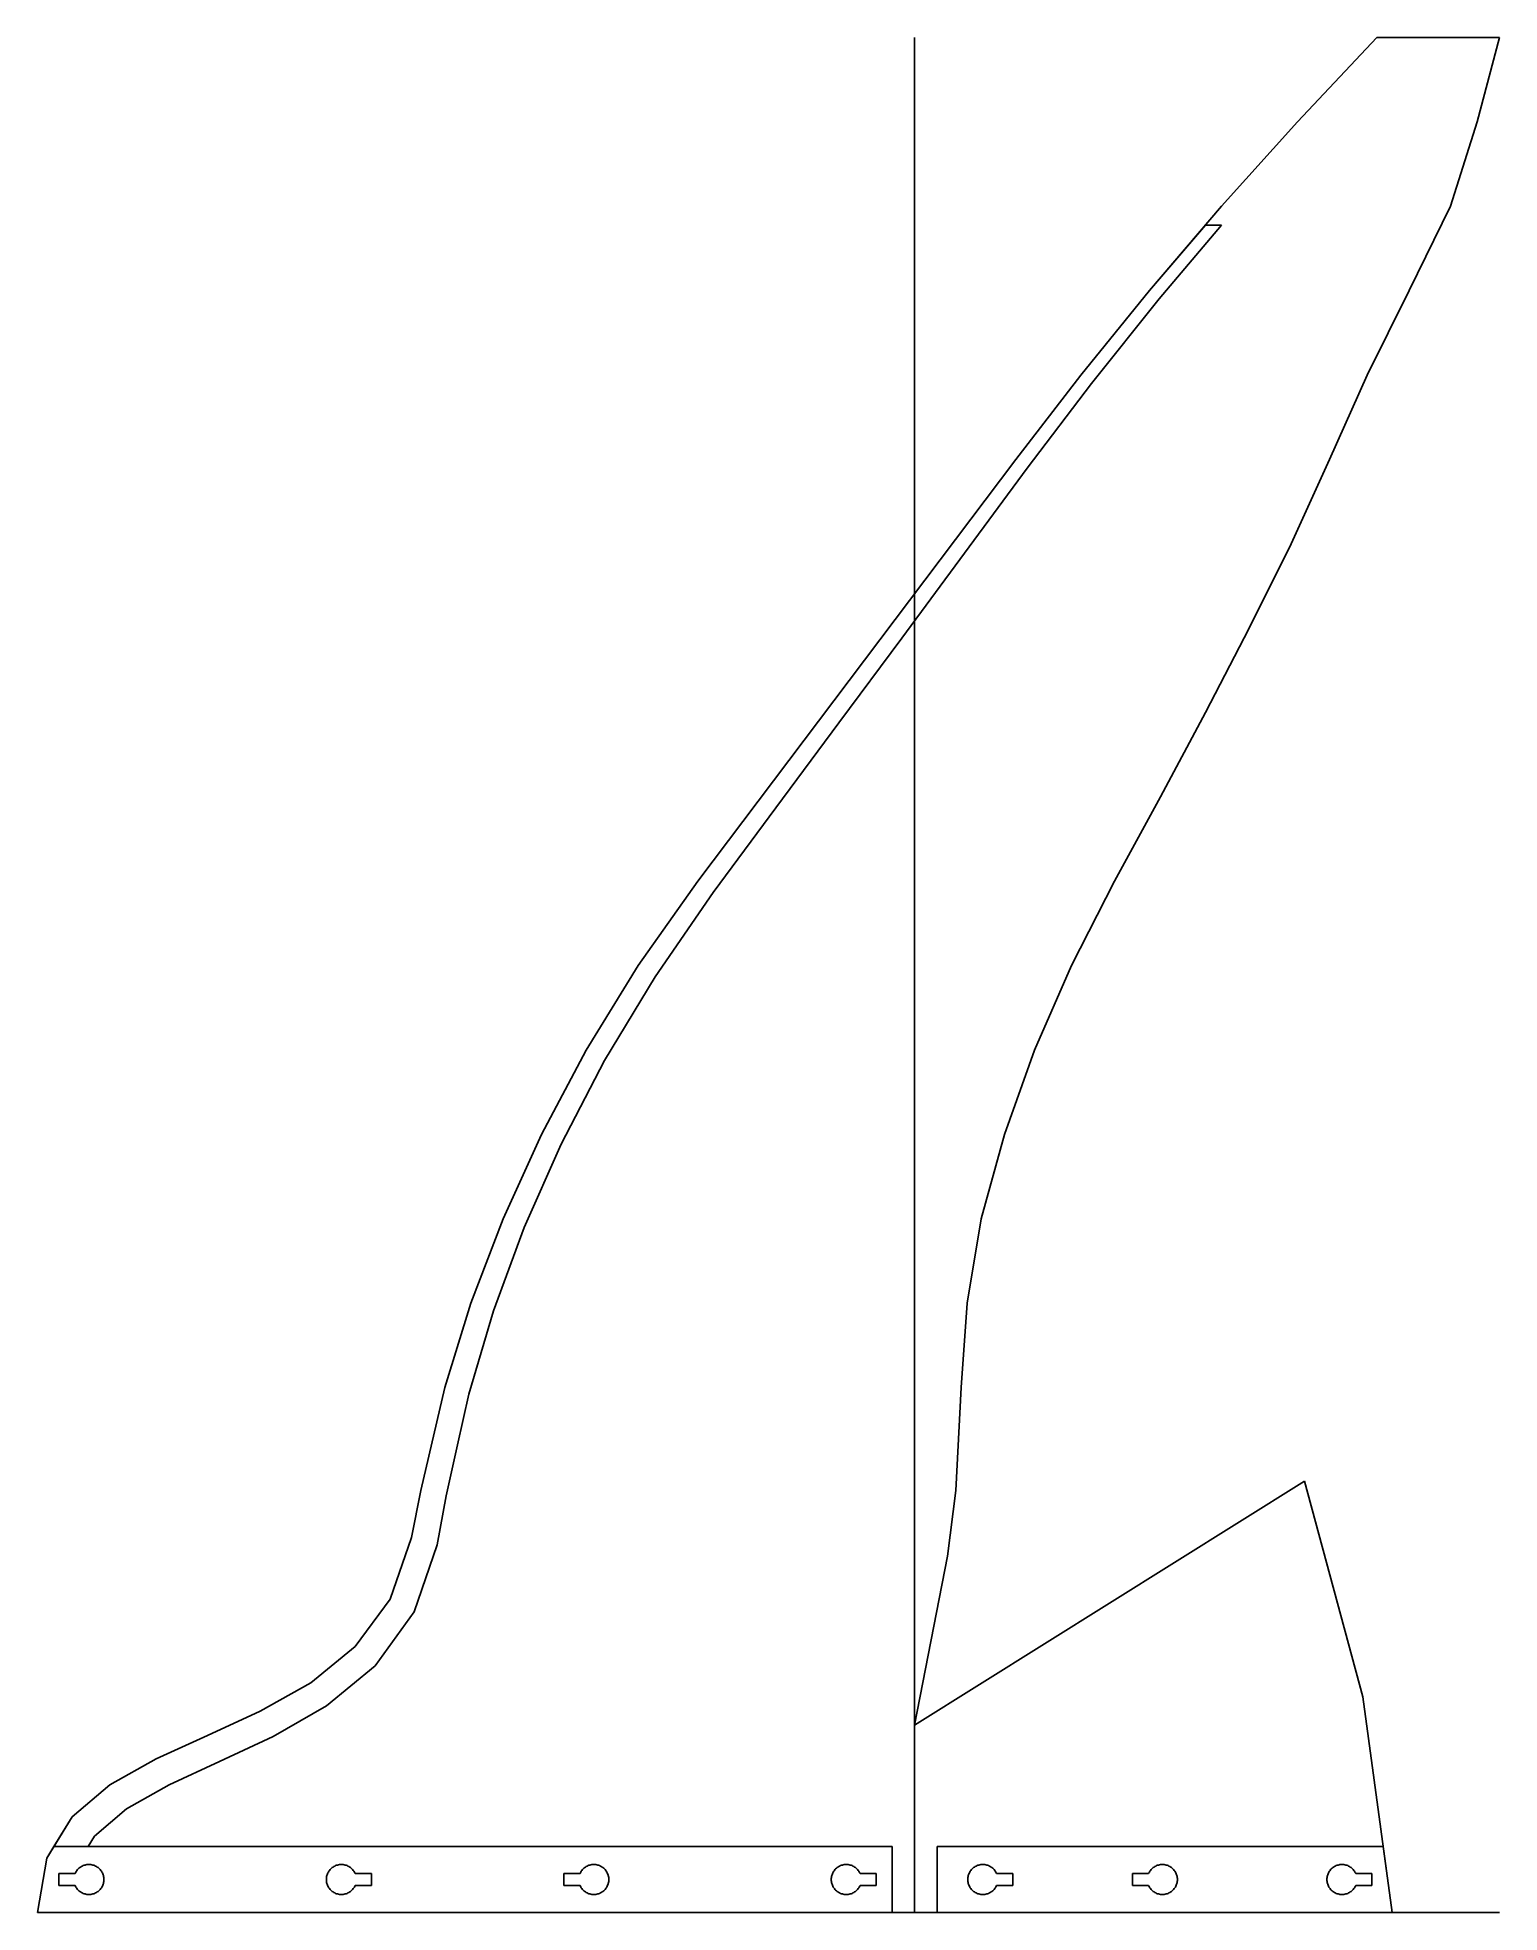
# Model space of a CAD drawing. Header units: millimetres. Extents: x -22 to 75, y 0 to 125.
import ezdxf

# ---------------------------------------------------------------- set-up
doc = ezdxf.new("R2010")
doc.units = ezdxf.units.MM
for name, color, linetype in [('HINGE_FOLD', 3, 'CONTINUOUS'), ('KEYS', 3, 'CONTINUOUS'), ('OUTLINE', 7, 'CONTINUOUS'), ('RAISED_B', 3, 'CONTINUOUS'), ('RAISED_S', 4, 'CONTINUOUS'), ('ROOT_EDGE', 5, 'CONTINUOUS')]:
    doc.layers.add(name, color=color, linetype=linetype)

msp = doc.modelspace()

# ---------------------------------------------------------------- linework, layer by layer
at = {"layer": 'HINGE_FOLD'}
msp.add_line((35.95341, 0), (35.95341, 125), dxfattribs=at)
at = {"layer": 'KEYS'}
for p, q in [((-19.99206, 2.6), (-21.07554, 2.6)), ((-21.07554, 2.6), (-21.07554, 1.8)), ((-19.97241, 2.64229), (-19.99206, 2.6)), ((-19.94157, 2.7), (-19.97241, 2.64229)), ((-19.90701, 2.75557), (-19.94157, 2.7)), ((-19.86889, 2.80876), (-19.90701, 2.75557)), ((-19.82738, 2.85935), (-19.86889, 2.80876)), ((-19.78265, 2.90711), (-19.82738, 2.85935)), ((-19.73489, 2.95184), (-19.78265, 2.90711)), ((-19.6843, 2.99335), (-19.73489, 2.95184)), ((-19.63111, 3.03147), (-19.6843, 2.99335)), ((-19.57554, 3.06602), (-19.63111, 3.03147)), ((-19.51783, 3.09687), (-19.57554, 3.06602)), ((-19.45822, 3.12388), (-19.51783, 3.09687)), ((-19.39698, 3.14693), (-19.45822, 3.12388)), ((-19.33436, 3.16593), (-19.39698, 3.14693)), ((-19.27063, 3.18078), (-19.33436, 3.16593)), ((-19.20607, 3.19144), (-19.27063, 3.18078)), ((-19.14094, 3.19786), (-19.20607, 3.19144)), ((-19.07554, 3.2), (-19.14094, 3.19786)), ((-19.01014, 3.19786), (-19.07554, 3.2)), ((-18.94501, 3.19144), (-19.01014, 3.19786)), ((-18.88045, 3.18078), (-18.94501, 3.19144)), ((-18.81672, 3.16593), (-18.88045, 3.18078)), ((-18.7541, 3.14693), (-18.81672, 3.16593)), ((-18.69286, 3.12388), (-18.7541, 3.14693)), ((-18.63325, 3.09687), (-18.69286, 3.12388)), ((-18.57554, 3.06602), (-18.63325, 3.09687)), ((-18.51997, 3.03147), (-18.57554, 3.06602)), ((-18.46678, 2.99335), (-18.51997, 3.03147)), ((-18.4162, 2.95184), (-18.46678, 2.99335)), ((-18.36843, 2.90711), (-18.4162, 2.95184)), ((-18.3237, 2.85935), (-18.36843, 2.90711)), ((-18.28219, 2.80876), (-18.3237, 2.85935)), ((-18.24407, 2.75557), (-18.28219, 2.80876)), ((-18.20952, 2.7), (-18.24407, 2.75557)), ((-18.17867, 2.64229), (-18.20952, 2.7)), ((-18.15166, 2.58268), (-18.17867, 2.64229)), ((-18.12861, 2.52144), (-18.15166, 2.58268)), ((-18.10962, 2.45882), (-18.12861, 2.52144)), ((-3.19615, 2.52144), (-3.21515, 2.45882)), ((-3.1731, 2.58268), (-3.19615, 2.52144)), ((-3.1461, 2.64229), (-3.1731, 2.58268)), ((-3.11525, 2.7), (-3.1461, 2.64229)), ((-3.08069, 2.75557), (-3.11525, 2.7)), ((-3.04258, 2.80876), (-3.08069, 2.75557)), ((-3.00106, 2.85935), (-3.04258, 2.80876)), ((-2.95633, 2.90711), (-3.00106, 2.85935)), ((-2.90857, 2.95184), (-2.95633, 2.90711)), ((-2.85798, 2.99335), (-2.90857, 2.95184)), ((-2.80479, 3.03147), (-2.85798, 2.99335)), ((-2.74922, 3.06602), (-2.80479, 3.03147)), ((-2.69151, 3.09687), (-2.74922, 3.06602)), ((-2.63191, 3.12388), (-2.69151, 3.09687)), ((-2.57066, 3.14693), (-2.63191, 3.12388)), ((-2.50804, 3.16593), (-2.57066, 3.14693)), ((-2.44431, 3.18078), (-2.50804, 3.16593)), ((-2.37975, 3.19144), (-2.44431, 3.18078)), ((-2.31463, 3.19786), (-2.37975, 3.19144)), ((-2.24922, 3.2), (-2.31463, 3.19786)), ((-2.18382, 3.19786), (-2.24922, 3.2)), ((-2.1187, 3.19144), (-2.18382, 3.19786)), ((-2.05413, 3.18078), (-2.1187, 3.19144)), ((-1.9904, 3.16593), (-2.05413, 3.18078)), ((-1.92778, 3.14693), (-1.9904, 3.16593)), ((-1.86654, 3.12388), (-1.92778, 3.14693)), ((-1.80693, 3.09687), (-1.86654, 3.12388)), ((-1.74922, 3.06602), (-1.80693, 3.09687)), ((-1.69365, 3.03147), (-1.74922, 3.06602)), ((-1.64046, 2.99335), (-1.69365, 3.03147)), ((-1.58988, 2.95184), (-1.64046, 2.99335)), ((-1.54212, 2.90711), (-1.58988, 2.95184)), ((-1.49738, 2.85935), (-1.54212, 2.90711)), ((-1.45587, 2.80876), (-1.49738, 2.85935)), ((-1.41775, 2.75557), (-1.45587, 2.80876)), ((-1.3832, 2.7), (-1.41775, 2.75557)), ((-1.35235, 2.64229), (-1.3832, 2.7)), ((-1.33271, 2.6), (-1.35235, 2.64229)), ((-0.24922, 2.6), (-1.33271, 2.6)), ((-0.24922, 1.8), (-0.24922, 2.6)), ((13.66058, 2.6), (12.57709, 2.6)), ((12.57709, 2.6), (12.57709, 1.8)), ((13.68022, 2.64229), (13.66058, 2.6)), ((13.71107, 2.7), (13.68022, 2.64229)), ((13.74562, 2.75557), (13.71107, 2.7)), ((13.78374, 2.80876), (13.74562, 2.75557)), ((13.82525, 2.85935), (13.78374, 2.80876)), ((13.86999, 2.90711), (13.82525, 2.85935)), ((13.91775, 2.95184), (13.86999, 2.90711)), ((13.96833, 2.99335), (13.91775, 2.95184)), ((14.02152, 3.03147), (13.96833, 2.99335)), ((14.07709, 3.06602), (14.02152, 3.03147)), ((14.13481, 3.09687), (14.07709, 3.06602)), ((14.19441, 3.12388), (14.13481, 3.09687)), ((14.25565, 3.14693), (14.19441, 3.12388)), ((14.31828, 3.16593), (14.25565, 3.14693)), ((14.382, 3.18078), (14.31828, 3.16593)), ((14.44657, 3.19144), (14.382, 3.18078)), ((14.51169, 3.19786), (14.44657, 3.19144)), ((14.57709, 3.2), (14.51169, 3.19786)), ((14.6425, 3.19786), (14.57709, 3.2)), ((14.70762, 3.19144), (14.6425, 3.19786)), ((14.77218, 3.18078), (14.70762, 3.19144)), ((14.83591, 3.16593), (14.77218, 3.18078)), ((14.89853, 3.14693), (14.83591, 3.16593)), ((14.95978, 3.12388), (14.89853, 3.14693)), ((15.01938, 3.09687), (14.95978, 3.12388)), ((15.07709, 3.06602), (15.01938, 3.09687)), ((15.13266, 3.03147), (15.07709, 3.06602)), ((15.18586, 2.99335), (15.13266, 3.03147)), ((15.23644, 2.95184), (15.18586, 2.99335)), ((15.2842, 2.90711), (15.23644, 2.95184)), ((15.32893, 2.85935), (15.2842, 2.90711)), ((15.37045, 2.80876), (15.32893, 2.85935)), ((15.40856, 2.75557), (15.37045, 2.80876)), ((15.44312, 2.7), (15.40856, 2.75557)), ((15.47397, 2.64229), (15.44312, 2.7)), ((15.50097, 2.58268), (15.47397, 2.64229)), ((15.52402, 2.52144), (15.50097, 2.58268)), ((15.54302, 2.45882), (15.52402, 2.52144)), ((30.45648, 2.52144), (30.43749, 2.45882)), ((30.47953, 2.58268), (30.45648, 2.52144)), ((30.50654, 2.64229), (30.47953, 2.58268)), ((30.53739, 2.7), (30.50654, 2.64229)), ((30.57194, 2.75557), (30.53739, 2.7)), ((30.61006, 2.80876), (30.57194, 2.75557)), ((30.65157, 2.85935), (30.61006, 2.80876)), ((30.69631, 2.90711), (30.65157, 2.85935)), ((30.74407, 2.95184), (30.69631, 2.90711)), ((30.79465, 2.99335), (30.74407, 2.95184)), ((30.84784, 3.03147), (30.79465, 2.99335)), ((30.90341, 3.06602), (30.84784, 3.03147)), ((30.96112, 3.09687), (30.90341, 3.06602)), ((31.02073, 3.12388), (30.96112, 3.09687)), ((31.08197, 3.14693), (31.02073, 3.12388)), ((31.14459, 3.16593), (31.08197, 3.14693)), ((31.20832, 3.18078), (31.14459, 3.16593)), ((31.27289, 3.19144), (31.20832, 3.18078)), ((31.33801, 3.19786), (31.27289, 3.19144)), ((31.40341, 3.2), (31.33801, 3.19786)), ((31.46882, 3.19786), (31.40341, 3.2)), ((31.53394, 3.19144), (31.46882, 3.19786)), ((31.5985, 3.18078), (31.53394, 3.19144)), ((31.66223, 3.16593), (31.5985, 3.18078)), ((31.72485, 3.14693), (31.66223, 3.16593)), ((31.7861, 3.12388), (31.72485, 3.14693)), ((31.8457, 3.09687), (31.7861, 3.12388)), ((31.90341, 3.06602), (31.8457, 3.09687)), ((31.95898, 3.03147), (31.90341, 3.06602)), ((32.01217, 2.99335), (31.95898, 3.03147)), ((32.06276, 2.95184), (32.01217, 2.99335)), ((32.11052, 2.90711), (32.06276, 2.95184)), ((32.15525, 2.85935), (32.11052, 2.90711)), ((32.19677, 2.80876), (32.15525, 2.85935)), ((32.23488, 2.75557), (32.19677, 2.80876)), ((32.26944, 2.7), (32.23488, 2.75557)), ((32.30029, 2.64229), (32.26944, 2.7)), ((32.31993, 2.6), (32.30029, 2.64229)), ((33.40341, 2.6), (32.31993, 2.6)), ((33.40341, 1.8), (33.40341, 2.6)), ((39.55648, 2.52144), (39.53749, 2.45882)), ((39.57953, 2.58268), (39.55648, 2.52144)), ((39.60654, 2.64229), (39.57953, 2.58268)), ((39.63739, 2.7), (39.60654, 2.64229)), ((39.67194, 2.75557), (39.63739, 2.7)), ((39.71006, 2.80876), (39.67194, 2.75557)), ((39.75157, 2.85935), (39.71006, 2.80876)), ((39.79631, 2.90711), (39.75157, 2.85935)), ((39.84407, 2.95184), (39.79631, 2.90711)), ((39.89465, 2.99335), (39.84407, 2.95184)), ((39.94784, 3.03147), (39.89465, 2.99335)), ((40.00341, 3.06602), (39.94784, 3.03147)), ((40.06112, 3.09687), (40.00341, 3.06602)), ((40.12073, 3.12388), (40.06112, 3.09687)), ((40.18197, 3.14693), (40.12073, 3.12388)), ((40.24459, 3.16593), (40.18197, 3.14693)), ((40.30832, 3.18078), (40.24459, 3.16593)), ((40.37289, 3.19144), (40.30832, 3.18078)), ((40.43801, 3.19786), (40.37289, 3.19144)), ((40.50341, 3.2), (40.43801, 3.19786)), ((40.56882, 3.19786), (40.50341, 3.2)), ((40.63394, 3.19144), (40.56882, 3.19786)), ((40.6985, 3.18078), (40.63394, 3.19144)), ((40.76223, 3.16593), (40.6985, 3.18078)), ((40.82485, 3.14693), (40.76223, 3.16593)), ((40.8861, 3.12388), (40.82485, 3.14693)), ((40.9457, 3.09687), (40.8861, 3.12388)), ((41.00341, 3.06602), (40.9457, 3.09687)), ((41.05898, 3.03147), (41.00341, 3.06602)), ((41.11217, 2.99335), (41.05898, 3.03147)), ((41.16276, 2.95184), (41.11217, 2.99335)), ((41.21052, 2.90711), (41.16276, 2.95184)), ((41.25525, 2.85935), (41.21052, 2.90711)), ((41.29677, 2.80876), (41.25525, 2.85935)), ((41.33488, 2.75557), (41.29677, 2.80876)), ((41.36944, 2.7), (41.33488, 2.75557)), ((41.40029, 2.64229), (41.36944, 2.7)), ((41.41993, 2.6), (41.40029, 2.64229)), ((42.50341, 2.6), (41.41993, 2.6)), ((42.50341, 1.8), (42.50341, 2.6)), ((51.55527, 2.6), (50.47178, 2.6)), ((50.47178, 2.6), (50.47178, 1.8)), ((51.57491, 2.64229), (51.55527, 2.6)), ((51.60576, 2.7), (51.57491, 2.64229)), ((51.64032, 2.75557), (51.60576, 2.7)), ((51.67843, 2.80876), (51.64032, 2.75557)), ((51.71994, 2.85935), (51.67843, 2.80876)), ((51.76468, 2.90711), (51.71994, 2.85935)), ((51.81244, 2.95184), (51.76468, 2.90711)), ((51.86302, 2.99335), (51.81244, 2.95184)), ((51.91622, 3.03147), (51.86302, 2.99335)), ((51.97178, 3.06602), (51.91622, 3.03147)), ((52.0295, 3.09687), (51.97178, 3.06602)), ((52.0891, 3.12388), (52.0295, 3.09687)), ((52.15035, 3.14693), (52.0891, 3.12388)), ((52.21297, 3.16593), (52.15035, 3.14693)), ((52.27669, 3.18078), (52.21297, 3.16593)), ((52.34126, 3.19144), (52.27669, 3.18078)), ((52.40638, 3.19786), (52.34126, 3.19144)), ((52.47178, 3.2), (52.40638, 3.19786)), ((52.53719, 3.19786), (52.47178, 3.2)), ((52.60231, 3.19144), (52.53719, 3.19786)), ((52.66687, 3.18078), (52.60231, 3.19144)), ((52.7306, 3.16593), (52.66687, 3.18078)), ((52.79322, 3.14693), (52.7306, 3.16593)), ((52.85447, 3.12388), (52.79322, 3.14693)), ((52.91407, 3.09687), (52.85447, 3.12388)), ((52.97178, 3.06602), (52.91407, 3.09687)), ((53.02736, 3.03147), (52.97178, 3.06602)), ((53.08055, 2.99335), (53.02736, 3.03147)), ((53.13113, 2.95184), (53.08055, 2.99335)), ((53.17889, 2.90711), (53.13113, 2.95184)), ((53.22362, 2.85935), (53.17889, 2.90711)), ((53.26514, 2.80876), (53.22362, 2.85935)), ((53.30326, 2.75557), (53.26514, 2.80876)), ((53.33781, 2.7), (53.30326, 2.75557)), ((53.36866, 2.64229), (53.33781, 2.7)), ((53.39567, 2.58268), (53.36866, 2.64229)), ((53.41871, 2.52144), (53.39567, 2.58268)), ((53.43771, 2.45882), (53.41871, 2.52144)), ((63.49323, 2.52144), (63.47423, 2.45882)), ((63.51628, 2.58268), (63.49323, 2.52144)), ((63.54328, 2.64229), (63.51628, 2.58268)), ((63.57413, 2.7), (63.54328, 2.64229)), ((63.60869, 2.75557), (63.57413, 2.7)), ((63.6468, 2.80876), (63.60869, 2.75557)), ((63.68832, 2.85935), (63.6468, 2.80876)), ((63.73305, 2.90711), (63.68832, 2.85935)), ((63.78081, 2.95184), (63.73305, 2.90711)), ((63.8314, 2.99335), (63.78081, 2.95184)), ((63.88459, 3.03147), (63.8314, 2.99335)), ((63.94016, 3.06602), (63.88459, 3.03147)), ((63.99787, 3.09687), (63.94016, 3.06602)), ((64.05747, 3.12388), (63.99787, 3.09687)), ((64.11872, 3.14693), (64.05747, 3.12388)), ((64.18134, 3.16593), (64.11872, 3.14693)), ((64.24507, 3.18078), (64.18134, 3.16593)), ((64.30963, 3.19144), (64.24507, 3.18078)), ((64.37475, 3.19786), (64.30963, 3.19144)), ((64.44016, 3.2), (64.37475, 3.19786)), ((64.50556, 3.19786), (64.44016, 3.2)), ((64.57068, 3.19144), (64.50556, 3.19786)), ((64.63525, 3.18078), (64.57068, 3.19144)), ((64.69898, 3.16593), (64.63525, 3.18078)), ((64.7616, 3.14693), (64.69898, 3.16593)), ((64.82284, 3.12388), (64.7616, 3.14693)), ((64.88245, 3.09687), (64.82284, 3.12388)), ((64.94016, 3.06602), (64.88245, 3.09687)), ((64.99573, 3.03147), (64.94016, 3.06602)), ((65.04892, 2.99335), (64.99573, 3.03147)), ((65.0995, 2.95184), (65.04892, 2.99335)), ((65.14726, 2.90711), (65.0995, 2.95184)), ((65.192, 2.85935), (65.14726, 2.90711)), ((65.23351, 2.80876), (65.192, 2.85935)), ((65.27163, 2.75557), (65.23351, 2.80876)), ((65.30618, 2.7), (65.27163, 2.75557)), ((65.33703, 2.64229), (65.30618, 2.7)), ((65.35667, 2.6), (65.33703, 2.64229)), ((66.44016, 2.6), (65.35667, 2.6)), ((66.44016, 1.8), (66.44016, 2.6)), ((-21.07554, 1.8), (-19.99206, 1.8)), ((-19.99206, 1.8), (-19.97241, 1.75771)), ((-19.97241, 1.75771), (-19.94157, 1.7)), ((-19.94157, 1.7), (-19.90701, 1.64443)), ((-19.90701, 1.64443), (-19.86889, 1.59124)), ((-19.86889, 1.59124), (-19.82738, 1.54065)), ((-19.82738, 1.54065), (-19.78265, 1.49289)), ((-19.78265, 1.49289), (-19.73489, 1.44816)), ((-19.73489, 1.44816), (-19.6843, 1.40665)), ((-19.6843, 1.40665), (-19.63111, 1.36853)), ((-19.63111, 1.36853), (-19.57554, 1.33397)), ((-19.57554, 1.33397), (-19.51783, 1.30313)), ((-19.51783, 1.30313), (-19.45822, 1.27612)), ((-19.45822, 1.27612), (-19.39698, 1.25307)), ((-19.39698, 1.25307), (-19.33436, 1.23407)), ((-18.81672, 1.23407), (-18.7541, 1.25307)), ((-18.7541, 1.25307), (-18.69286, 1.27612)), ((-18.69286, 1.27612), (-18.63325, 1.30313)), ((-18.63325, 1.30313), (-18.57554, 1.33397)), ((-18.57554, 1.33397), (-18.51997, 1.36853)), ((-18.51997, 1.36853), (-18.46678, 1.40665)), ((-18.46678, 1.40665), (-18.4162, 1.44816)), ((-18.4162, 1.44816), (-18.36843, 1.49289)), ((-18.36843, 1.49289), (-18.3237, 1.54065)), ((-18.3237, 1.54065), (-18.28219, 1.59124)), ((-18.28219, 1.59124), (-18.24407, 1.64443)), ((-18.24407, 1.64443), (-18.20952, 1.7)), ((-18.20952, 1.7), (-18.17867, 1.75771)), ((-18.17867, 1.75771), (-18.15166, 1.81732)), ((-18.15166, 1.81732), (-18.12861, 1.87856)), ((-18.12861, 1.87856), (-18.10962, 1.94118)), ((-18.09476, 2.39509), (-18.10962, 2.45882)), ((-18.10962, 1.94118), (-18.09476, 2.00491)), ((-18.0841, 2.33053), (-18.09476, 2.39509)), ((-18.09476, 2.00491), (-18.0841, 2.06947)), ((-18.07768, 2.2654), (-18.0841, 2.33053)), ((-18.0841, 2.06947), (-18.07768, 2.1346)), ((-18.07554, 2.2), (-18.07768, 2.2654)), ((-18.07768, 2.1346), (-18.07554, 2.2)), ((-3.24708, 2.2654), (-3.24922, 2.2)), ((-3.24922, 2.2), (-3.24708, 2.1346)), ((-3.24067, 2.33053), (-3.24708, 2.2654)), ((-3.24708, 2.1346), (-3.24067, 2.06947)), ((-3.23001, 2.39509), (-3.24067, 2.33053)), ((-3.24067, 2.06947), (-3.23001, 2.00491)), ((-3.21515, 2.45882), (-3.23001, 2.39509)), ((-3.23001, 2.00491), (-3.21515, 1.94118)), ((-3.21515, 1.94118), (-3.19615, 1.87856)), ((-3.19615, 1.87856), (-3.1731, 1.81732)), ((-3.1731, 1.81732), (-3.1461, 1.75771)), ((-3.1461, 1.75771), (-3.11525, 1.7)), ((-3.11525, 1.7), (-3.08069, 1.64443)), ((-3.08069, 1.64443), (-3.04258, 1.59124)), ((-3.04258, 1.59124), (-3.00106, 1.54065)), ((-3.00106, 1.54065), (-2.95633, 1.49289)), ((-2.95633, 1.49289), (-2.90857, 1.44816)), ((-2.90857, 1.44816), (-2.85798, 1.40665)), ((-2.85798, 1.40665), (-2.80479, 1.36853)), ((-2.80479, 1.36853), (-2.74922, 1.33397)), ((-2.74922, 1.33397), (-2.69151, 1.30313)), ((-2.69151, 1.30313), (-2.63191, 1.27612)), ((-2.63191, 1.27612), (-2.57066, 1.25307)), ((-2.57066, 1.25307), (-2.50804, 1.23407)), ((-1.9904, 1.23407), (-1.92778, 1.25307)), ((-1.92778, 1.25307), (-1.86654, 1.27612)), ((-1.86654, 1.27612), (-1.80693, 1.30313)), ((-1.80693, 1.30313), (-1.74922, 1.33397)), ((-1.74922, 1.33397), (-1.69365, 1.36853)), ((-1.69365, 1.36853), (-1.64046, 1.40665)), ((-1.64046, 1.40665), (-1.58988, 1.44816)), ((-1.58988, 1.44816), (-1.54212, 1.49289)), ((-1.54212, 1.49289), (-1.49738, 1.54065)), ((-1.49738, 1.54065), (-1.45587, 1.59124)), ((-1.45587, 1.59124), (-1.41775, 1.64443)), ((-1.41775, 1.64443), (-1.3832, 1.7)), ((-1.3832, 1.7), (-1.35235, 1.75771)), ((-1.35235, 1.75771), (-1.33271, 1.8)), ((-1.33271, 1.8), (-0.24922, 1.8)), ((12.57709, 1.8), (13.66058, 1.8)), ((13.66058, 1.8), (13.68022, 1.75771)), ((13.68022, 1.75771), (13.71107, 1.7)), ((13.71107, 1.7), (13.74562, 1.64443)), ((13.74562, 1.64443), (13.78374, 1.59124)), ((13.78374, 1.59124), (13.82525, 1.54065)), ((13.82525, 1.54065), (13.86999, 1.49289)), ((13.86999, 1.49289), (13.91775, 1.44816)), ((13.91775, 1.44816), (13.96833, 1.40665)), ((13.96833, 1.40665), (14.02152, 1.36853)), ((14.02152, 1.36853), (14.07709, 1.33397)), ((14.07709, 1.33397), (14.13481, 1.30313)), ((14.13481, 1.30313), (14.19441, 1.27612)), ((14.19441, 1.27612), (14.25565, 1.25307)), ((14.25565, 1.25307), (14.31828, 1.23407)), ((14.83591, 1.23407), (14.89853, 1.25307)), ((14.89853, 1.25307), (14.95978, 1.27612)), ((14.95978, 1.27612), (15.01938, 1.30313)), ((15.01938, 1.30313), (15.07709, 1.33397)), ((15.07709, 1.33397), (15.13266, 1.36853)), ((15.13266, 1.36853), (15.18586, 1.40665)), ((15.18586, 1.40665), (15.23644, 1.44816)), ((15.23644, 1.44816), (15.2842, 1.49289)), ((15.2842, 1.49289), (15.32893, 1.54065)), ((15.32893, 1.54065), (15.37045, 1.59124)), ((15.37045, 1.59124), (15.40856, 1.64443)), ((15.40856, 1.64443), (15.44312, 1.7)), ((15.44312, 1.7), (15.47397, 1.75771)), ((15.47397, 1.75771), (15.50097, 1.81732)), ((15.50097, 1.81732), (15.52402, 1.87856)), ((15.52402, 1.87856), (15.54302, 1.94118)), ((15.55788, 2.39509), (15.54302, 2.45882)), ((15.54302, 1.94118), (15.55788, 2.00491)), ((15.56854, 2.33053), (15.55788, 2.39509)), ((15.55788, 2.00491), (15.56854, 2.06947)), ((15.57495, 2.2654), (15.56854, 2.33053)), ((15.56854, 2.06947), (15.57495, 2.1346)), ((15.57709, 2.2), (15.57495, 2.2654)), ((15.57495, 2.1346), (15.57709, 2.2)), ((30.40555, 2.2654), (30.40341, 2.2)), ((30.40341, 2.2), (30.40555, 2.1346)), ((30.41197, 2.33053), (30.40555, 2.2654)), ((30.40555, 2.1346), (30.41197, 2.06947)), ((30.42263, 2.39509), (30.41197, 2.33053)), ((30.41197, 2.06947), (30.42263, 2.00491)), ((30.43749, 2.45882), (30.42263, 2.39509)), ((30.42263, 2.00491), (30.43749, 1.94118)), ((30.43749, 1.94118), (30.45648, 1.87856)), ((30.45648, 1.87856), (30.47953, 1.81732)), ((30.47953, 1.81732), (30.50654, 1.75771)), ((30.50654, 1.75771), (30.53739, 1.7)), ((30.53739, 1.7), (30.57194, 1.64443)), ((30.57194, 1.64443), (30.61006, 1.59124)), ((30.61006, 1.59124), (30.65157, 1.54065)), ((30.65157, 1.54065), (30.69631, 1.49289)), ((30.69631, 1.49289), (30.74407, 1.44816)), ((30.74407, 1.44816), (30.79465, 1.40665)), ((30.79465, 1.40665), (30.84784, 1.36853)), ((30.84784, 1.36853), (30.90341, 1.33397)), ((30.90341, 1.33397), (30.96112, 1.30313)), ((30.96112, 1.30313), (31.02073, 1.27612)), ((31.02073, 1.27612), (31.08197, 1.25307)), ((31.08197, 1.25307), (31.14459, 1.23407)), ((31.66223, 1.23407), (31.72485, 1.25307)), ((31.72485, 1.25307), (31.7861, 1.27612)), ((31.7861, 1.27612), (31.8457, 1.30313)), ((31.8457, 1.30313), (31.90341, 1.33397)), ((31.90341, 1.33397), (31.95898, 1.36853)), ((31.95898, 1.36853), (32.01217, 1.40665)), ((32.01217, 1.40665), (32.06276, 1.44816)), ((32.06276, 1.44816), (32.11052, 1.49289)), ((32.11052, 1.49289), (32.15525, 1.54065)), ((32.15525, 1.54065), (32.19677, 1.59124)), ((32.19677, 1.59124), (32.23488, 1.64443)), ((32.23488, 1.64443), (32.26944, 1.7)), ((32.26944, 1.7), (32.30029, 1.75771)), ((32.30029, 1.75771), (32.31993, 1.8)), ((32.31993, 1.8), (33.40341, 1.8)), ((39.50555, 2.2654), (39.50341, 2.2)), ((39.50341, 2.2), (39.50555, 2.1346)), ((39.51197, 2.33053), (39.50555, 2.2654)), ((39.50555, 2.1346), (39.51197, 2.06947)), ((39.52263, 2.39509), (39.51197, 2.33053)), ((39.51197, 2.06947), (39.52263, 2.00491)), ((39.53749, 2.45882), (39.52263, 2.39509)), ((39.52263, 2.00491), (39.53749, 1.94118)), ((39.53749, 1.94118), (39.55648, 1.87856)), ((39.55648, 1.87856), (39.57953, 1.81732)), ((39.57953, 1.81732), (39.60654, 1.75771)), ((39.60654, 1.75771), (39.63739, 1.7)), ((39.63739, 1.7), (39.67194, 1.64443)), ((39.67194, 1.64443), (39.71006, 1.59124)), ((39.71006, 1.59124), (39.75157, 1.54065)), ((39.75157, 1.54065), (39.79631, 1.49289)), ((39.79631, 1.49289), (39.84407, 1.44816)), ((39.84407, 1.44816), (39.89465, 1.40665)), ((39.89465, 1.40665), (39.94784, 1.36853)), ((39.94784, 1.36853), (40.00341, 1.33397)), ((40.00341, 1.33397), (40.06112, 1.30313)), ((40.06112, 1.30313), (40.12073, 1.27612)), ((40.12073, 1.27612), (40.18197, 1.25307)), ((40.18197, 1.25307), (40.24459, 1.23407)), ((40.76223, 1.23407), (40.82485, 1.25307)), ((40.82485, 1.25307), (40.8861, 1.27612)), ((40.8861, 1.27612), (40.9457, 1.30313)), ((40.9457, 1.30313), (41.00341, 1.33397)), ((41.00341, 1.33397), (41.05898, 1.36853)), ((41.05898, 1.36853), (41.11217, 1.40665)), ((41.11217, 1.40665), (41.16276, 1.44816)), ((41.16276, 1.44816), (41.21052, 1.49289)), ((41.21052, 1.49289), (41.25525, 1.54065)), ((41.25525, 1.54065), (41.29677, 1.59124)), ((41.29677, 1.59124), (41.33488, 1.64443)), ((41.33488, 1.64443), (41.36944, 1.7)), ((41.36944, 1.7), (41.40029, 1.75771)), ((41.40029, 1.75771), (41.41993, 1.8)), ((41.41993, 1.8), (42.50341, 1.8)), ((50.47178, 1.8), (51.55527, 1.8)), ((51.55527, 1.8), (51.57491, 1.75771)), ((51.57491, 1.75771), (51.60576, 1.7)), ((51.60576, 1.7), (51.64032, 1.64443)), ((51.64032, 1.64443), (51.67843, 1.59124)), ((51.67843, 1.59124), (51.71994, 1.54065)), ((51.71994, 1.54065), (51.76468, 1.49289)), ((51.76468, 1.49289), (51.81244, 1.44816)), ((51.81244, 1.44816), (51.86302, 1.40665)), ((51.86302, 1.40665), (51.91622, 1.36853)), ((51.91622, 1.36853), (51.97178, 1.33397)), ((51.97178, 1.33397), (52.0295, 1.30313)), ((52.0295, 1.30313), (52.0891, 1.27612)), ((52.0891, 1.27612), (52.15035, 1.25307)), ((52.15035, 1.25307), (52.21297, 1.23407)), ((52.7306, 1.23407), (52.79322, 1.25307)), ((52.79322, 1.25307), (52.85447, 1.27612)), ((52.85447, 1.27612), (52.91407, 1.30313)), ((52.91407, 1.30313), (52.97178, 1.33397)), ((52.97178, 1.33397), (53.02736, 1.36853)), ((53.02736, 1.36853), (53.08055, 1.40665)), ((53.08055, 1.40665), (53.13113, 1.44816)), ((53.13113, 1.44816), (53.17889, 1.49289)), ((53.17889, 1.49289), (53.22362, 1.54065)), ((53.22362, 1.54065), (53.26514, 1.59124)), ((53.26514, 1.59124), (53.30326, 1.64443)), ((53.30326, 1.64443), (53.33781, 1.7)), ((53.33781, 1.7), (53.36866, 1.75771)), ((53.36866, 1.75771), (53.39567, 1.81732)), ((53.39567, 1.81732), (53.41871, 1.87856)), ((53.41871, 1.87856), (53.43771, 1.94118)), ((53.45257, 2.39509), (53.43771, 2.45882)), ((53.43771, 1.94118), (53.45257, 2.00491)), ((53.46323, 2.33053), (53.45257, 2.39509)), ((53.45257, 2.00491), (53.46323, 2.06947)), ((53.46964, 2.2654), (53.46323, 2.33053)), ((53.46323, 2.06947), (53.46964, 2.1346)), ((53.47178, 2.2), (53.46964, 2.2654)), ((53.46964, 2.1346), (53.47178, 2.2)), ((63.4423, 2.2654), (63.44016, 2.2)), ((63.44016, 2.2), (63.4423, 2.1346)), ((63.44871, 2.33053), (63.4423, 2.2654)), ((63.4423, 2.1346), (63.44871, 2.06947)), ((63.45937, 2.39509), (63.44871, 2.33053)), ((63.44871, 2.06947), (63.45937, 2.00491)), ((63.47423, 2.45882), (63.45937, 2.39509)), ((63.45937, 2.00491), (63.47423, 1.94118)), ((63.47423, 1.94118), (63.49323, 1.87856)), ((63.49323, 1.87856), (63.51628, 1.81732)), ((63.51628, 1.81732), (63.54328, 1.75771)), ((63.54328, 1.75771), (63.57413, 1.7)), ((63.57413, 1.7), (63.60869, 1.64443)), ((63.60869, 1.64443), (63.6468, 1.59124)), ((63.6468, 1.59124), (63.68832, 1.54065)), ((63.68832, 1.54065), (63.73305, 1.49289)), ((63.73305, 1.49289), (63.78081, 1.44816)), ((63.78081, 1.44816), (63.8314, 1.40665)), ((63.8314, 1.40665), (63.88459, 1.36853)), ((63.88459, 1.36853), (63.94016, 1.33397)), ((63.94016, 1.33397), (63.99787, 1.30313)), ((63.99787, 1.30313), (64.05747, 1.27612)), ((64.05747, 1.27612), (64.11872, 1.25307)), ((64.11872, 1.25307), (64.18134, 1.23407)), ((64.69898, 1.23407), (64.7616, 1.25307)), ((64.7616, 1.25307), (64.82284, 1.27612)), ((64.82284, 1.27612), (64.88245, 1.30313)), ((64.88245, 1.30313), (64.94016, 1.33397)), ((64.94016, 1.33397), (64.99573, 1.36853)), ((64.99573, 1.36853), (65.04892, 1.40665)), ((65.04892, 1.40665), (65.0995, 1.44816)), ((65.0995, 1.44816), (65.14726, 1.49289)), ((65.14726, 1.49289), (65.192, 1.54065)), ((65.192, 1.54065), (65.23351, 1.59124)), ((65.23351, 1.59124), (65.27163, 1.64443)), ((65.27163, 1.64443), (65.30618, 1.7)), ((65.30618, 1.7), (65.33703, 1.75771)), ((65.33703, 1.75771), (65.35667, 1.8)), ((65.35667, 1.8), (66.44016, 1.8)), ((-19.33436, 1.23407), (-19.27063, 1.21921)), ((-19.27063, 1.21921), (-19.20607, 1.20856)), ((-19.20607, 1.20856), (-19.14094, 1.20214)), ((-19.14094, 1.20214), (-19.07554, 1.2)), ((-19.07554, 1.2), (-19.01014, 1.20214)), ((-19.01014, 1.20214), (-18.94501, 1.20856)), ((-18.94501, 1.20856), (-18.88045, 1.21921)), ((-18.88045, 1.21921), (-18.81672, 1.23407)), ((-2.50804, 1.23407), (-2.44431, 1.21921)), ((-2.44431, 1.21921), (-2.37975, 1.20856)), ((-2.37975, 1.20856), (-2.31463, 1.20214)), ((-2.31463, 1.20214), (-2.24922, 1.2)), ((-2.24922, 1.2), (-2.18382, 1.20214)), ((-2.18382, 1.20214), (-2.1187, 1.20856)), ((-2.1187, 1.20856), (-2.05413, 1.21921)), ((-2.05413, 1.21921), (-1.9904, 1.23407)), ((14.31828, 1.23407), (14.382, 1.21921)), ((14.382, 1.21921), (14.44657, 1.20856)), ((14.44657, 1.20856), (14.51169, 1.20214)), ((14.51169, 1.20214), (14.57709, 1.2)), ((14.57709, 1.2), (14.6425, 1.20214)), ((14.6425, 1.20214), (14.70762, 1.20856)), ((14.70762, 1.20856), (14.77218, 1.21921)), ((14.77218, 1.21921), (14.83591, 1.23407)), ((31.14459, 1.23407), (31.20832, 1.21921)), ((31.20832, 1.21921), (31.27289, 1.20856)), ((31.27289, 1.20856), (31.33801, 1.20214)), ((31.33801, 1.20214), (31.40341, 1.2)), ((31.40341, 1.2), (31.46882, 1.20214)), ((31.46882, 1.20214), (31.53394, 1.20856)), ((31.53394, 1.20856), (31.5985, 1.21921)), ((31.5985, 1.21921), (31.66223, 1.23407)), ((40.24459, 1.23407), (40.30832, 1.21921)), ((40.30832, 1.21921), (40.37289, 1.20856)), ((40.37289, 1.20856), (40.43801, 1.20214)), ((40.43801, 1.20214), (40.50341, 1.2)), ((40.50341, 1.2), (40.56882, 1.20214)), ((40.56882, 1.20214), (40.63394, 1.20856)), ((40.63394, 1.20856), (40.6985, 1.21921)), ((40.6985, 1.21921), (40.76223, 1.23407)), ((52.21297, 1.23407), (52.27669, 1.21921)), ((52.27669, 1.21921), (52.34126, 1.20856)), ((52.34126, 1.20856), (52.40638, 1.20214)), ((52.40638, 1.20214), (52.47178, 1.2)), ((52.47178, 1.2), (52.53719, 1.20214)), ((52.53719, 1.20214), (52.60231, 1.20856)), ((52.60231, 1.20856), (52.66687, 1.21921)), ((52.66687, 1.21921), (52.7306, 1.23407)), ((64.18134, 1.23407), (64.24507, 1.21921)), ((64.24507, 1.21921), (64.30963, 1.20856)), ((64.30963, 1.20856), (64.37475, 1.20214)), ((64.37475, 1.20214), (64.44016, 1.2)), ((64.44016, 1.2), (64.50556, 1.20214)), ((64.50556, 1.20214), (64.57068, 1.20856)), ((64.57068, 1.20856), (64.63525, 1.21921)), ((64.63525, 1.21921), (64.69898, 1.23407))]:
    msp.add_line(p, q, dxfattribs=at)
at = {"layer": 'OUTLINE'}
for p, q in [((66.77013, 125), (61.4689, 119.375)), ((74.94136, 125), (66.77013, 125)), ((73.45337, 119.375), (74.94136, 125)), ((61.4689, 119.375), (56.42142, 113.75)), ((71.67438, 113.75), (73.45337, 119.375)), ((56.42142, 113.75), (51.6168, 108.125)), ((68.91948, 108.125), (71.67438, 113.75)), ((51.6168, 108.125), (47.04511, 102.5)), ((66.11131, 102.5), (68.91948, 108.125)), ((47.04511, 102.5), (42.69727, 96.875)), ((63.61915, 96.875), (66.11131, 102.5)), ((42.69727, 96.875), (21.50356, 68.75)), ((61.0656, 91.25), (63.61915, 96.875)), ((58.26238, 85.625), (61.0656, 91.25)), ((55.3524, 80), (58.26238, 85.625)), ((52.35406, 74.375), (55.3524, 80)), ((49.28574, 68.75), (52.35406, 74.375)), ((21.50356, 68.75), (17.53368, 63.125)), ((46.40486, 63.125), (49.28574, 68.75)), ((17.53368, 63.125), (14.07181, 57.5)), ((43.95688, 57.5), (46.40486, 63.125)), ((14.07181, 57.5), (11.08002, 51.875)), ((41.94895, 51.875), (43.95688, 57.5)), ((11.08002, 51.875), (8.52786, 46.25)), ((40.39565, 46.25), (41.94895, 51.875)), ((8.52786, 46.25), (6.39087, 40.625)), ((39.47159, 40.625), (40.39565, 46.25)), ((6.39087, 40.625), (4.64967, 35)), ((39.07098, 35), (39.47159, 40.625)), ((4.64967, 35), (3.03967, 28.1375)), ((38.71267, 28.1375), (39.07098, 35)), ((61.9412, 28.75), (35.95341, 12.5)), ((65.83937, 14.375), (61.9412, 28.75)), ((3.03967, 28.1375), (2.42975, 25)), ((38.14019, 23.75), (38.71267, 28.1375)), ((2.42975, 25), (0.99507, 20.8815)), ((35.95341, 12.5), (38.14019, 23.75)), ((0.99507, 20.8815), (-1.32703, 17.73126)), ((-1.32703, 17.73126), (-4.29196, 15.32106)), ((-4.29196, 15.32106), (-7.65512, 13.42267)), ((67.78845, 0), (65.83937, 14.375)), ((-7.65512, 13.42267), (-11.17193, 11.80787)), ((-11.17193, 11.80787), (-14.5978, 10.24845)), ((-14.5978, 10.24845), (-17.68812, 8.51617)), ((-17.68812, 8.51617), (-20.19833, 6.38282)), ((-20.19833, 6.38282), (-21.88382, 3.62017)), ((-21.88382, 3.62017), (-22.5, 0)), ((-22.5, 0), (67.78845, 0))]:
    msp.add_line(p, q, dxfattribs=at)
at = {"layer": 'RAISED_B'}
for p, q in [((55.35373, 112.5), (51.6168, 108.125)), ((52.26865, 107.58172), (56.41394, 112.5)), ((56.41394, 112.5), (55.35373, 112.5)), ((51.6168, 108.125), (47.04511, 102.5)), ((47.75897, 101.93402), (52.26865, 107.58172)), ((47.04511, 102.5), (42.69727, 96.875)), ((43.47108, 96.28439), (47.75897, 101.93402)), ((42.69727, 96.875), (21.50356, 68.75)), ((39.28583, 90.62658), (43.47108, 96.28439)), ((35.09696, 84.96401), (39.28583, 90.62658)), ((30.90808, 79.30143), (35.09696, 84.96401)), ((26.71921, 73.63885), (30.90808, 79.30143)), ((22.54214, 67.99219), (26.71921, 73.63885)), ((21.50356, 68.75), (17.53368, 63.125)), ((18.65851, 62.38194), (22.54214, 67.99219)), ((17.53368, 63.125), (14.07181, 57.5)), ((15.29533, 56.79812), (18.65851, 62.38194)), ((14.07181, 57.5), (11.08002, 51.875)), ((12.40129, 51.22389), (15.29533, 56.79812)), ((11.08002, 51.875), (8.52785, 46.25)), ((9.9451, 45.65927), (12.40129, 51.22389)), ((8.52785, 46.25), (6.39087, 40.625)), ((7.9015, 40.10424), (9.9451, 45.65927)), ((6.39087, 40.625), (4.64967, 35)), ((6.24801, 34.55062), (7.9015, 40.10424)), ((4.64967, 35), (3.03967, 28.1375)), ((5.49818, 31.18082), (6.24801, 34.55062)), ((4.73723, 27.77184), (5.49818, 31.18082)), ((3.03967, 28.1375), (2.42975, 25)), ((4.13468, 24.51958), (4.73723, 27.77184)), ((2.42975, 25), (0.99507, 20.8815)), ((2.60926, 20.04722), (4.13468, 24.51958)), ((0.99507, 20.8815), (-1.32703, 17.73126)), ((0.01512, 16.45511), (2.60926, 20.04722)), ((-1.32703, 17.73126), (-4.29196, 15.32106)), ((-3.23459, 13.76808), (0.01512, 16.45511)), ((-4.29196, 15.32106), (-7.65512, 13.42267)), ((-6.79112, 11.73067), (-3.23459, 13.76808)), ((-7.65512, 13.42267), (-11.17193, 11.80787)), ((-11.17193, 11.80787), (-14.5978, 10.24845)), ((-10.37451, 10.06376), (-6.79112, 11.73067)), ((-14.5978, 10.24845), (-17.68812, 8.51617)), ((-13.72528, 8.52124), (-10.37451, 10.06376)), ((-17.68812, 8.51617), (-20.19833, 6.38282)), ((-16.57798, 6.90779), (-13.72528, 8.52124)), ((-20.19833, 6.38282), (-21.40804, 4.4)), ((-18.69639, 5.09571), (-16.57798, 6.90779)), ((-19.11822, 4.4), (-18.69639, 5.09571)), ((-21.40804, 4.4), (-19.11822, 4.4))]:
    msp.add_line(p, q, dxfattribs=at)
at = {"layer": 'RAISED_S'}
for p, q in [((-21.40804, 4.4), (-21.88382, 3.62017)), ((34.45341, 4.4), (-21.40804, 4.4)), ((34.45341, 0), (34.45341, 4.4)), ((67.19186, 4.4), (37.45341, 4.4)), ((37.45341, 4.4), (37.45341, 0)), ((67.78845, 0), (67.19186, 4.4)), ((-21.88382, 3.62017), (-22.5, 0)), ((-22.5, 0), (34.45341, 0)), ((37.45341, 0), (67.78845, 0))]:
    msp.add_line(p, q, dxfattribs=at)
at = {"layer": 'ROOT_EDGE'}
msp.add_line((-22.5, 0), (74.94136, 0), dxfattribs=at)

doc.saveas('drawing.dxf')
